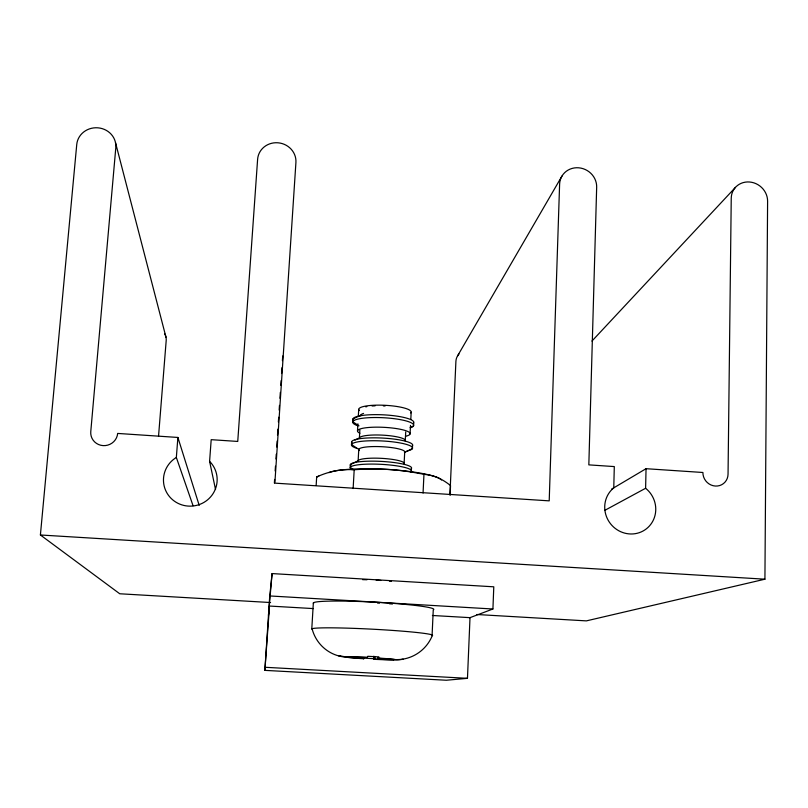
<?xml version="1.0" encoding="UTF-8"?>
<svg xmlns="http://www.w3.org/2000/svg" width="808" height="808" viewBox="0 0 808 808"><rect width="100%" height="100%" fill="white"/><g stroke="black" fill="none" stroke-linecap="round" stroke-linejoin="round"><path stroke-width="1.21" d="M476.871 614.514L586.376 620.877L764.923 579.195L767.6 201.232A18.685 17.301 37.9 0 0 749.592 182.002A18.685 17.301 37.9 0 0 731.24 198.243L728.048 474.175A12.989 12.302 50.9 0 1 715.312 486.042A12.989 12.302 50.9 0 1 702.899 472.488L646.047 468.701L611.606 489.133M270.569 602.536L119.746 593.769L40.4 534.987L76.75 144.481A19.594 18.372 1.2 0 1 97.93 127.826A19.594 18.372 1.2 0 1 115.807 147.692L90.769 431.634A13.524 13.059 -13.2 0 0 103.081 445.612A13.524 13.059 -13.2 0 0 117.665 433.431L177.891 437.451L176.346 457.469A26.876 26.3 -11.7 0 0 168.478 495.334A26.876 26.3 -11.7 0 0 207.515 499.899A26.876 26.3 -11.7 0 0 209.595 461.358L211.191 439.673L237.744 441.441L257.611 159.338A19.23 18.18 11.5 0 1 278.002 142.794A19.23 18.18 11.5 0 1 295.92 162.489L274.861 483.134L549.208 500.859L559.611 184.143A18.826 17.675 30.5 0 1 578.69 167.801A18.826 17.675 30.5 0 1 596.668 187.193L588.83 464.873L614.302 466.58L613.767 487.86A26.179 25.109 52 0 0 612.02 525.503A26.179 25.109 52 0 0 649.41 525.998A26.179 25.109 52 0 0 645.612 488.274L646.047 468.701M469.68 617.777L492.92 609L493.789 586.81L272.074 573.579L269.66 597.152L264.873 670.367L446.349 680.245L467.468 678.326L470.004 617.655L432.401 615.484M449.955 494.395L455.904 361.388A12.322 11.908 30.9 0 1 458.974 354.035M450.096 495.395L450.541 485.558L448.965 484.356A270.125 106.414 -86.8 0 0 437.653 477.579A269.377 105.828 -86.8 0 0 425.715 474.549M423.059 493.052L423.958 474.316L419.645 473.478M411.252 471.468L411.393 468.61M412.524 445.784L412.383 448.632L404.687 452.409L404.111 463.822M413.646 423.089L413.504 425.927L410.222 427.523M405.262 441.017L405.717 431.937M410.08 433.866L410.504 425.452M410.807 419.433L411.161 412.221M374.811 659.116L393.708 659.833A24.22 0.758 3 0 1 374.225 659.318L374.811 659.116L374.942 656.692M353.136 488.537L354.197 469.741L358.601 469.478A272.993 267.236 -85.7 0 1 389.274 469.488A272.66 266.983 -85 0 1 419.635 473.528M357.489 431.017L357.894 423.806M358.308 416.595L358.712 409.383M359.853 429.967L359.409 437.926L354.975 440.087M351.652 441.703L351.49 444.551L358.772 449.339L358.136 460.782L350.349 464.59L350.187 467.458L353.318 469.519M316.15 485.507L316.675 476.841L318.968 475.882M311.787 628.887L313.353 602.889M274.366 483.043L274.609 479.427M275.154 471.003L275.478 466.196M275.942 458.995L276.265 454.197M276.73 447.026L277.124 441.047M277.518 435.088L277.912 429.129M278.376 421.998L278.689 417.241M279.154 410.131L279.467 405.394M279.942 398.294L280.326 392.395M280.79 385.315L281.103 380.608M281.568 373.559L281.952 367.691M282.406 360.651L282.719 355.974M264.873 670.367L269.498 606.05L313.353 608.586M268.468 615.332L272.074 573.579M158.54 436.209L166.196 340.542A12.676 12.191 -2.8 0 0 164.67 333.755M374.144 659.328A39.774 3.111 -86.7 0 1 373.781 659.025L373.862 656.167M457.52 355.985L561.954 176.094M591.951 341.067L735.442 187.385M432.442 635.229A38.511 38.239 -76.6 0 1 403.081 659.116L402 659.409A39.521 39.097 72.7 0 1 394.789 659.873L393.769 659.833M604.667 510.434L645.612 488.274M360.681 415.201L352.945 418.938L352.783 421.776L359.005 425.866M346.874 657.237A24.22 0.758 3 0 0 363.63 658.732L364.186 658.51L345.854 657.167A40.248 40.016 85 0 1 340.976 656.46L338.623 655.894A38.451 37.956 -67 0 1 312.262 629.412A60.469 3.01 3 0 1 371.842 629.159A60.469 3.01 3 0 1 432.068 635.714L433.26 609.868A60.277 4.101 3 0 0 373.932 602.132A60.277 4.101 3 0 0 313.666 603.505M394.728 659.55A24.22 0.758 3 0 0 378.083 658.035L377.457 658.298L395.819 659.591A40.501 40.057 72.2 0 0 400.677 659.419L403.081 659.116M338.653 655.894L339.229 655.581A39.875 39.642 84.7 0 0 346.44 656.854L367.135 657.429A24.22 0.758 3 0 0 347.541 656.934M373.619 658.661L363.741 658.136M354.197 469.741L351.793 469.65A270.387 144.258 -87.4 0 0 335.209 470.872A271.074 144.986 -87.5 0 0 318.968 475.932M265.499 667.307L467.468 678.326M270.609 596.001L492.92 609M40.4 534.987L764.923 579.195M316.675 476.841L317.665 476.922M423.958 474.316L425.715 474.498M176.346 457.469L193.061 505.727M177.891 437.451L199.202 505.374M115.493 142.602L165.973 337.168M209.595 461.358L215.534 489.507M377.508 603.051A43.026 2.939 3 0 1 379.497 603.162M389.446 603.788A43.026 2.939 3 0 1 392.466 604.01M328.937 472.64A58.297 9.211 3 0 1 389.133 469.539A58.297 9.211 3 0 1 441.532 480.002M362.59 579.649A31.108 2.636 3 0 1 366.973 579.75M376.164 580.154A31.108 2.636 3 0 1 380.77 580.447M389.456 581.164A31.108 2.636 3 0 1 391.456 581.366M352.238 469.721A30.694 5.04 3 0 1 378.922 464.226A30.694 5.04 3 0 1 410.464 472.155M351.086 466.105A30.684 5.101 3 0 1 380.194 461.348A30.684 5.101 3 0 1 411.08 468.963M356.581 448.248A30.613 5.525 3 0 1 362.034 441.269A30.613 5.525 3 0 1 402.546 443.441A30.613 5.525 3 0 1 406.959 450.955M359.287 450.561A23.079 4.09 3 0 1 381.224 446.683A23.079 4.09 3 0 1 404.454 452.692M358.075 461.065A23.109 3.909 3 0 1 380.598 458.298A23.109 3.909 3 0 1 404.212 463.257M352.369 443.36A30.603 5.585 3 0 1 381.437 438.007A30.603 5.585 3 0 1 412.201 446.178M357.843 425.766A30.522 5.999 3 0 1 362.226 418.302A30.522 5.999 3 0 1 401.455 419.847A30.522 5.999 3 0 1 410.363 427.836M359.358 438.239A23.048 4.272 3 0 1 382.679 435.148A23.048 4.272 3 0 1 405.374 440.714M353.651 420.736A30.512 6.05 3 0 1 382.669 414.797A30.512 6.05 3 0 1 413.332 423.513M360.691 415.878A22.988 4.626 3 0 1 363.56 413.413M367.216 657.379A41.117 3.02 -86.7 0 0 367.62 656.803L367.822 656.288L378.841 656.894A40.4 3.272 -86.7 0 1 378.184 657.995M363.549 658.742A39.117 2.777 -86.7 0 1 363.085 658.076M365.761 406.838A22.967 4.717 3 0 1 366.852 406.626M372.064 406A22.967 4.717 3 0 1 375.094 405.838M383.376 405.899A22.967 4.717 3 0 1 385.083 405.99M359.318 410.555A26.27 5.403 3 0 1 384.446 405.273A26.27 5.403 3 0 1 410.767 412.969M359.883 433.219A26.341 5.01 3 0 1 386.072 427.462A26.341 5.01 3 0 1 405.464 436.3"/></g></svg>
